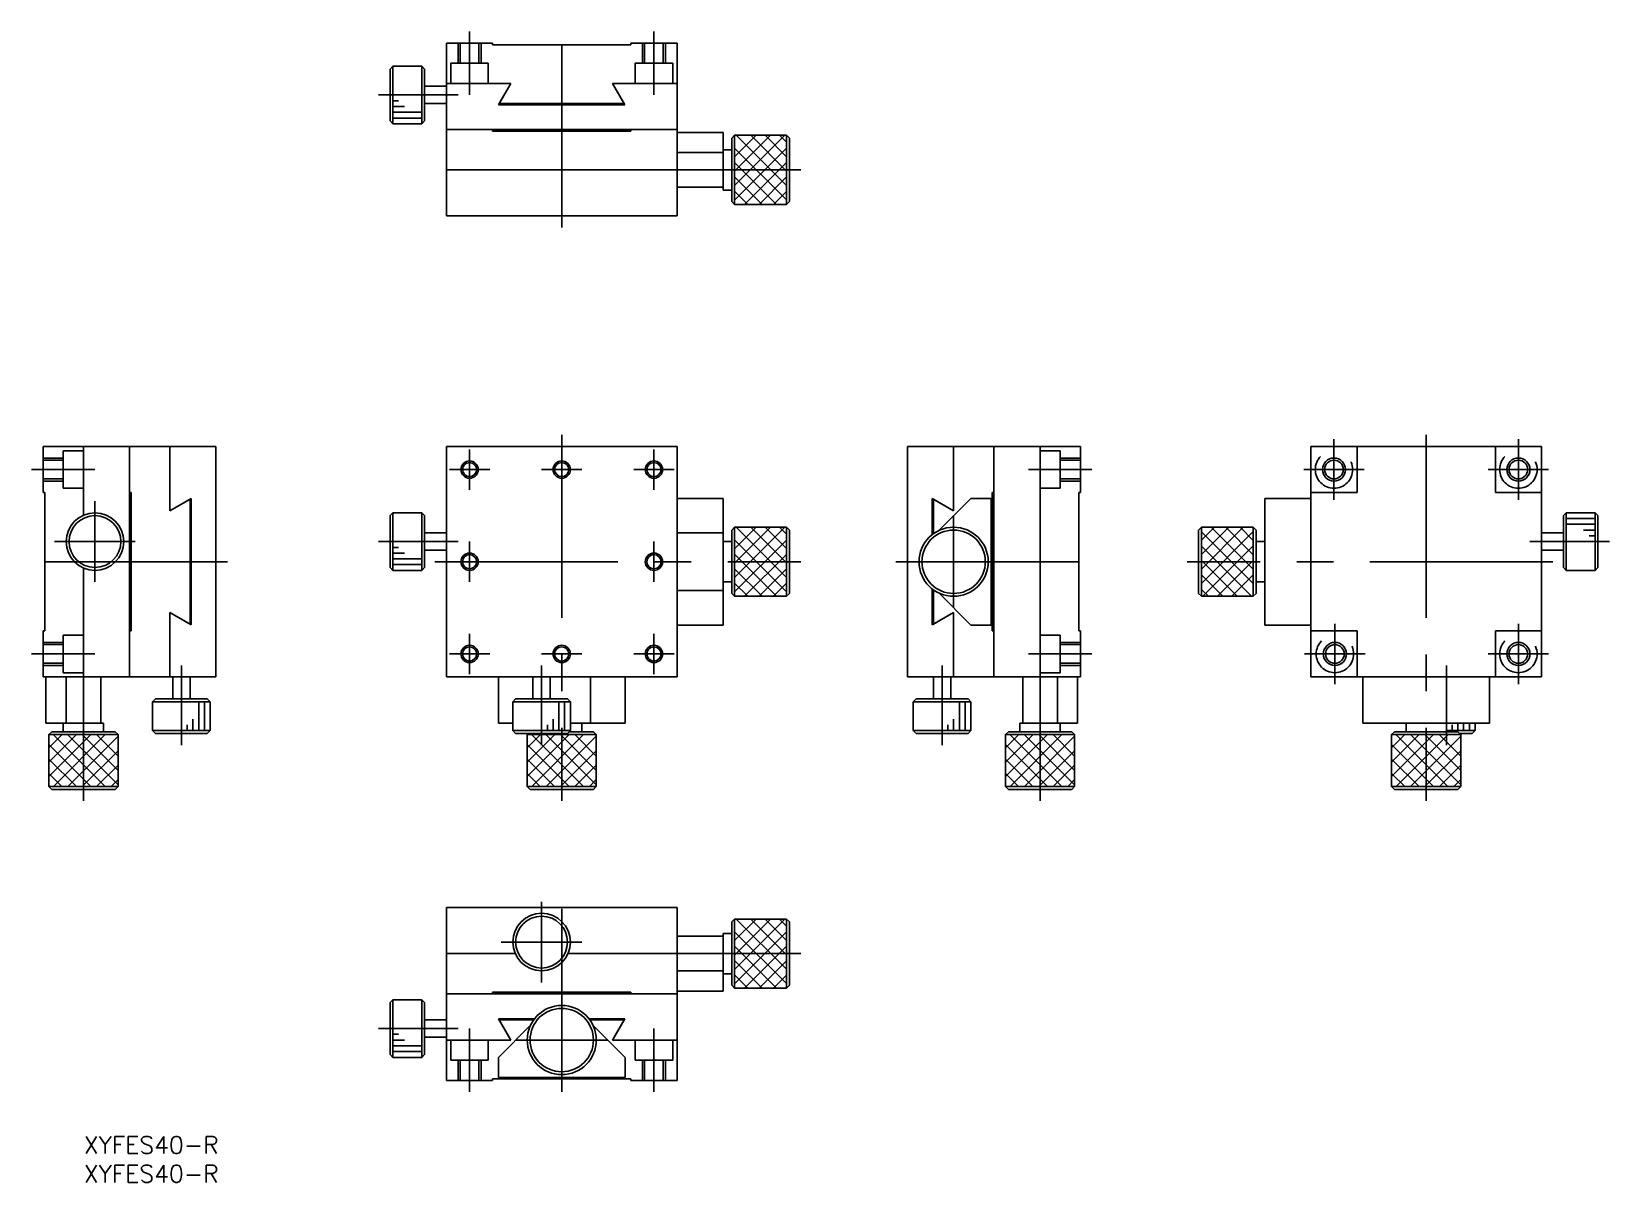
# Model space of a CAD drawing. Extents: x -92 to 182, y -108 to 92.
import ezdxf

# ---------------------------------------------------------------- set-up
doc = ezdxf.new("R2010")
doc.units = 0
doc.linetypes.add('CENTER', pattern=[50.8, 31.75, -6.35, 6.35, -6.35])
doc.linetypes.add('DASHED', pattern=[19.05, 12.7, -6.35])
doc.layers.get('0').update_dxf_attribs({"linetype": 'CONTINUOUS'})
doc.layers.add('CENTER', color=1, linetype='CENTER')
doc.styles.get("Standard").update_dxf_attribs({"font": 'txt.shx', "height": 3, "bigfont": 'bigfont.shx'})

msp = doc.modelspace()

# ---------------------------------------------------------------- linework, layer by layer
at = {"color": 7, "linetype": 'CONTINUOUS'}
for p, q in [((-20, 60), (-20, 90)), ((-20, 90), (-12, 90)), ((-12, 89.7), (-12, 90)), ((-12, 89.7), (12, 89.7)), ((12, 90), (20, 90)), ((12, 89.7), (12, 90)), ((20, 90), (20, 60)), ((-29.3, 86), (-29.8, 85.5)), ((-29.8, 76.5), (-29.8, 85.5)), ((-29.3, 86), (-29.3, 76)), ((-24.3, 86), (-29.3, 86)), ((-24.3, 76), (-24.3, 86)), ((-23.8, 85.5), (-24.3, 86)), ((-23.8, 85.5), (-23.8, 76.5)), ((-20, 82.5), (-23.8, 82.5)), ((-20, 83), (-8.81, 83)), ((-8.81, 83), (-10.95, 79.3)), ((-10.84, 79.5), (-8.81, 83)), ((8.81, 83), (20, 83)), ((8.81, 83), (10.83, 79.5)), ((10.95, 79.3), (8.81, 83)), ((-29.3, 80), (-28.3, 80)), ((-23.8, 79.5), (-20, 79.5)), ((10.83, 79.5), (-10.84, 79.5)), ((-29.3, 79), (-27.3, 79)), ((-29.3, 78), (-24.3, 78)), ((-29.3, 77), (-24.3, 77)), ((-10.95, 79.3), (10.95, 79.3)), ((-29.8, 76.5), (-29.3, 76)), ((-29.3, 76), (-24.3, 76)), ((-24.3, 76), (-23.8, 76.5)), ((20, 75), (-20, 75)), ((-12, 74.7), (-12, 75)), ((-12, 74.7), (12, 74.7)), ((12, 74.7), (12, 75)), ((28, 74.5), (20, 74.5)), ((28, 74.5), (28, 64.5)), ((30, 74), (29.5, 73.5)), ((38.73, 74), (30, 65.26)), ((39, 74), (30, 74)), ((30, 74), (30, 62)), ((33.73, 74), (30, 70.26)), ((36.23, 74), (30, 67.76)), ((39, 65.29), (30.29, 74)), ((39, 67.79), (32.79, 74)), ((39, 70.29), (35.29, 74)), ((39, 72.79), (37.79, 74)), ((39, 62), (39, 74)), ((39.5, 73.5), (39, 74)), ((29.5, 71.5), (28, 71.5)), ((29.5, 62.5), (29.5, 73.5)), ((39, 62.79), (30, 71.79)), ((39, 71.77), (30, 62.76)), ((39.5, 73.5), (39.5, 62.5)), ((28, 71), (20, 71)), ((37.29, 62), (30, 69.29)), ((39, 69.27), (31.73, 62)), ((20, 68), (-20, 68)), ((34.79, 62), (30, 66.79)), ((39, 66.77), (34.23, 62)), ((28, 65), (20, 65)), ((28, 64.5), (29.5, 64.5)), ((32.29, 62), (30, 64.29)), ((39, 64.27), (36.73, 62)), ((29.5, 62.5), (30, 62)), ((30, 62), (39, 62)), ((39, 62), (39.5, 62.5)), ((20, 60), (-20, 60)), ((-90, 20), (-60, 20)), ((-90, 12), (-90, 20)), ((-83, 8.08), (-83, 20)), ((-75, -20), (-75, 20)), ((-68, 8.81), (-68, 20)), ((-60, 20), (-60, -20)), ((20, 20), (-20, 20)), ((-20, 20), (-20, -20)), ((20, 20), (20, -20)), ((90, 20), (60, 20)), ((60, 20), (60, -20)), ((68, 8.81), (68, 20)), ((75, -20), (75, 20)), ((83, -20), (83, 20)), ((90, 12), (90, 20)), ((170, 20), (130, 20)), ((130, -20), (130, 20)), ((138, 20), (138, 12)), ((162, 12), (162, 20)), ((170, -20), (170, 20)), ((-89.7, 12), (-90, 12)), ((-89.7, -12), (-89.7, 12)), ((-74.7, 12), (-75, 12)), ((-74.7, -12), (-74.7, 12)), ((28, 11), (20, 11)), ((28, 11), (28, -11)), ((71, 11), (65.42, 5.41)), ((74.5, 11), (71, 11)), ((74.5, -11), (74.5, 11)), ((74.7, 12), (74.7, -12)), ((74.7, 12), (75, 12)), ((89.7, 12), (89.7, -12)), ((89.7, 12), (90, 12)), ((122, -11), (122, 11)), ((122, 11), (130, 11)), ((138, 12), (130, 12)), ((170, 12), (162, 12)), ((-64.3, 10.95), (-68, 8.81)), ((-68, 8.81), (-64.5, 10.83)), ((-64.5, 10.83), (-64.5, -10.84)), ((-64.3, -10.95), (-64.3, 10.95)), ((-29.3, 8.5), (-29.8, 8)), ((-29.3, 8.5), (-29.3, -1.5)), ((-24.3, 8.5), (-29.3, 8.5)), ((-24.3, -1.5), (-24.3, 8.5)), ((-23.8, 8), (-24.3, 8.5)), ((64.3, 4.72), (64.3, 10.95)), ((64.3, 10.95), (68, 8.81)), ((64.5, 10.83), (64.5, 4.87)), ((68, 8.81), (64.5, 10.83)), ((174.3, 8.5), (173.8, 8)), ((174.3, 8.5), (174.3, -1.5)), ((179.3, 8.5), (174.3, 8.5)), ((179.3, -1.5), (179.3, 8.5)), ((179.8, 8), (179.3, 8.5)), ((-29.8, -1), (-29.8, 8)), ((-23.8, 8), (-23.8, -1)), ((30, 6), (29.5, 5.5)), ((29.5, -5.5), (29.5, 5.5)), ((38.73, 6), (30, -2.74)), ((39, 6), (30, 6)), ((33.73, 6), (30, 2.26)), ((36.23, 6), (30, -0.24)), ((30, 6), (30, -6)), ((39, -2.71), (30.29, 6)), ((39, -0.21), (32.79, 6)), ((39, 2.29), (35.29, 6)), ((39, 4.79), (37.79, 6)), ((39, -6), (39, 6)), ((39.5, 5.5), (39, 6)), ((39.5, 5.5), (39.5, -5.5)), ((111, 6), (110.5, 5.5)), ((110.5, -5.5), (110.5, 5.5)), ((111, -1.27), (118.27, 6)), ((111, 1.23), (115.77, 6)), ((111, 3.73), (113.27, 6)), ((111, 6), (111, -6)), ((120, 6), (111, 6)), ((112.71, 6), (120, -1.29)), ((115.21, 6), (120, 1.21)), ((117.71, 6), (120, 3.71)), ((120, -6), (120, 6)), ((120.5, 5.5), (120, 6)), ((120.5, 5.5), (120.5, -5.5)), ((173.8, -1), (173.8, 8)), ((179.3, 7.5), (174.3, 7.5)), ((179.3, 6.5), (174.3, 6.5)), ((179.3, 5.5), (177.3, 5.5)), ((179.8, 8), (179.8, -1)), ((-20, 5), (-23.8, 5)), ((28, 5), (20, 5)), ((29.5, 3.5), (28, 3.5)), ((39, -5.21), (30, 3.79)), ((39, 3.77), (30, -5.24)), ((111, -3.77), (120, 5.24)), ((111, 5.21), (120, -3.79)), ((122, 3.5), (120.5, 3.5)), ((173.8, 5), (170, 5)), ((179.3, 4.5), (178.3, 4.5)), ((-29.3, 2.5), (-28.3, 2.5)), ((-29.3, 1.5), (-27.3, 1.5)), ((-29.3, 0.5), (-24.3, 0.5)), ((-23.8, 2), (-20, 2)), ((37.29, -6), (30, 1.29)), ((39, 1.27), (31.73, -6)), ((111, 2.71), (119.71, -6)), ((111, 0.21), (117.21, -6)), ((111.27, -6), (120, 2.74)), ((113.77, -6), (120, 0.24)), ((170, 2), (173.8, 2)), ((-83, -20), (-83, -1.08)), ((-29.8, -1), (-29.3, -1.5)), ((-29.3, -0.5), (-24.3, -0.5)), ((-29.3, -1.5), (-24.3, -1.5)), ((-24.3, -1.5), (-23.8, -1)), ((34.79, -6), (30, -1.21)), ((39, -1.23), (34.23, -6)), ((111, -2.29), (114.71, -6)), ((116.27, -6), (120, -2.26)), ((173.8, -1), (174.3, -1.5)), ((174.3, -1.5), (179.3, -1.5)), ((179.3, -1.5), (179.8, -1)), ((28, -5), (20, -5)), ((28, -3.5), (29.5, -3.5)), ((32.29, -6), (30, -3.71)), ((39, -3.73), (36.73, -6)), ((64.3, -10.95), (64.3, -4.72)), ((64.5, -4.87), (64.5, -10.84)), ((65.42, -5.41), (71, -11)), ((111, -4.79), (112.21, -6)), ((120.5, -3.5), (122, -3.5)), ((29.5, -5.5), (30, -6)), ((30, -6), (39, -6)), ((39, -6), (39.5, -5.5)), ((110.5, -5.5), (111, -6)), ((111, -6), (120, -6)), ((120, -6), (120.5, -5.5)), ((-68, -20), (-68, -8.81)), ((-64.5, -10.84), (-68, -8.81)), ((-68, -8.81), (-64.3, -10.95)), ((68, -8.81), (64.3, -10.95)), ((64.5, -10.84), (68, -8.81)), ((68, -20), (68, -8.81)), ((-90, -20), (-90, -12)), ((-89.7, -12), (-90, -12)), ((-74.7, -12), (-75, -12)), ((28, -11), (20, -11)), ((71, -11), (74.5, -11)), ((74.7, -12), (75, -12)), ((89.7, -12), (90, -12)), ((90, -20), (90, -12)), ((122, -11), (130, -11)), ((130, -12), (138, -12)), ((138, -12), (138, -20)), ((162, -20), (162, -12)), ((162, -12), (170, -12)), ((-60, -20), (-90, -20)), ((-89.5, -28), (-89.5, -20)), ((-86, -28), (-86, -20)), ((-80, -28), (-80, -20)), ((-67.5, -20), (-67.5, -23.8)), ((-64.5, -23.8), (-64.5, -20)), ((20, -20), (-20, -20)), ((-11, -28), (-11, -20)), ((-5, -20), (-5, -23.8)), ((-2, -23.8), (-2, -20)), ((5, -28), (5, -20)), ((11, -28), (11, -20)), ((90, -20), (60, -20)), ((64.5, -20), (64.5, -23.8)), ((67.5, -23.8), (67.5, -20)), ((80, -28), (80, -20)), ((86, -28), (86, -20)), ((89.5, -28), (89.5, -20)), ((170, -20), (130, -20)), ((139, -28), (139, -20)), ((161, -28), (161, -20)), ((-70.5, -23.8), (-71, -24.3)), ((-61, -24.3), (-71, -24.3)), ((-71, -24.3), (-71, -29.3)), ((-70.5, -23.8), (-61.5, -23.8)), ((-63, -29.3), (-63, -24.3)), ((-62, -29.3), (-62, -24.3)), ((-61, -24.3), (-61.5, -23.8)), ((-61, -29.3), (-61, -24.3)), ((-8, -23.8), (-8.5, -24.3)), ((1.5, -24.3), (-8.5, -24.3)), ((-8.5, -24.3), (-8.5, -29.3)), ((-8, -23.8), (1, -23.8)), ((-0.5, -29.3), (-0.5, -24.3)), ((0.5, -29.3), (0.5, -24.3)), ((1.5, -24.3), (1, -23.8)), ((1.5, -29.3), (1.5, -24.3)), ((61.5, -23.8), (61, -24.3)), ((71, -24.3), (61, -24.3)), ((61, -24.3), (61, -29.3)), ((61.5, -23.8), (70.5, -23.8)), ((69, -29.3), (69, -24.3)), ((70, -29.3), (70, -24.3)), ((71, -24.3), (70.5, -23.8)), ((71, -29.3), (71, -24.3)), ((-64, -29.3), (-64, -27.3)), ((-1.5, -29.3), (-1.5, -27.3)), ((68, -29.3), (68, -27.3)), ((-79.5, -28), (-89.5, -28)), ((-88.5, -29.5), (-89, -30)), ((-89, -34.79), (-84.21, -30)), ((-89, -37.29), (-81.71, -30)), ((-89, -30), (-89, -39)), ((-77, -30), (-89, -30)), ((-89, -32.29), (-86.71, -30)), ((-88.5, -29.5), (-77.5, -29.5)), ((-79.23, -39), (-88.24, -30)), ((-88.21, -39), (-79.21, -30)), ((-86.5, -28), (-86.5, -29.5)), ((-77, -38.73), (-85.74, -30)), ((-77, -36.23), (-83.24, -30)), ((-77, -33.73), (-80.74, -30)), ((-79.5, -29.5), (-79.5, -28)), ((-77, -30), (-77.5, -29.5)), ((-77, -39), (-77, -30)), ((-71, -29.3), (-61, -29.3)), ((-71, -29.3), (-70.5, -29.8)), ((-61.5, -29.8), (-70.5, -29.8)), ((-65, -29.3), (-65, -28.3)), ((-61.5, -29.8), (-61, -29.3)), ((-8.5, -28), (-11, -28)), ((-8.5, -29.3), (1.5, -29.3)), ((-8.5, -29.3), (-8, -29.8)), ((1, -29.8), (-8, -29.8)), ((-5.8, -29.8), (-6, -30)), ((-6, -34.79), (-1.21, -30)), ((-6, -37.29), (1.29, -30)), ((-6, -30), (-6, -39)), ((6, -30), (-6, -30)), ((-6, -32.29), (-3.71, -30)), ((3.77, -39), (-5.24, -30)), ((-5.21, -39), (3.79, -30)), ((6, -38.73), (-2.74, -30)), ((-2.5, -29.3), (-2.5, -28.3)), ((6, -36.23), (-0.24, -30)), ((1, -29.8), (1.5, -29.3)), ((1.3, -29.5), (5.5, -29.5)), ((11, -28), (1.5, -28)), ((6, -33.73), (2.26, -30)), ((3.5, -29.5), (3.5, -28)), ((6, -30), (5.5, -29.5)), ((6, -39), (6, -30)), ((61, -29.3), (71, -29.3)), ((61, -29.3), (61.5, -29.8)), ((70.5, -29.8), (61.5, -29.8)), ((67, -29.3), (67, -28.3)), ((70.5, -29.8), (71, -29.3)), ((77.5, -29.5), (77, -30)), ((77, -34.79), (81.79, -30)), ((77, -37.29), (84.29, -30)), ((77, -30), (77, -39)), ((89, -30), (77, -30)), ((77, -32.29), (79.29, -30)), ((77.5, -29.5), (88.5, -29.5)), ((86.77, -39), (77.76, -30)), ((77.79, -39), (86.79, -30)), ((89.5, -28), (79.5, -28)), ((79.5, -28), (79.5, -29.5)), ((89, -38.73), (80.26, -30)), ((89, -36.23), (82.76, -30)), ((89, -33.73), (85.26, -30)), ((86.5, -29.5), (86.5, -28)), ((89, -30), (88.5, -29.5)), ((89, -39), (89, -30)), ((161, -28), (139, -28)), ((144.5, -29.5), (144, -30)), ((144, -34.79), (148.79, -30)), ((144, -37.29), (151.29, -30)), ((144, -30), (144, -39)), ((144, -32.29), (146.29, -30)), ((156, -30), (144, -30)), ((144.5, -29.5), (155.5, -29.5)), ((153.77, -39), (144.76, -30)), ((144.79, -39), (153.79, -30)), ((146.5, -28), (146.5, -29.5)), ((156, -38.73), (147.26, -30)), ((156, -36.23), (149.76, -30)), ((156, -33.73), (152.26, -30)), ((153.5, -29.5), (153.5, -28)), ((153.5, -29.3), (158.5, -29.3)), ((154.5, -29.3), (154.5, -28.3)), ((155.5, -29.3), (155.5, -28)), ((156, -30), (155.5, -29.5)), ((158, -29.8), (155.8, -29.8)), ((156, -39), (156, -30)), ((156.5, -29.3), (156.5, -28)), ((157.5, -29.3), (157.5, -28)), ((158, -29.8), (158.5, -29.3)), ((158.5, -29.3), (158.5, -28)), ((-81.73, -39), (-89, -31.73)), ((-85.71, -39), (-77, -30.29)), ((-83.21, -39), (-77, -32.79)), ((1.27, -39), (-6, -31.73)), ((-2.71, -39), (6, -30.29)), ((-0.21, -39), (6, -32.79)), ((84.27, -39), (77, -31.73)), ((80.29, -39), (89, -30.29)), ((82.79, -39), (89, -32.79)), ((151.27, -39), (144, -31.73)), ((147.29, -39), (156, -30.29)), ((149.79, -39), (156, -32.79)), ((-84.23, -39), (-89, -34.23)), ((-80.71, -39), (-77, -35.29)), ((-1.23, -39), (-6, -34.23)), ((2.29, -39), (6, -35.29)), ((81.77, -39), (77, -34.23)), ((85.29, -39), (89, -35.29)), ((148.77, -39), (144, -34.23)), ((152.29, -39), (156, -35.29)), ((-86.73, -39), (-89, -36.73)), ((-78.21, -39), (-77, -37.79)), ((-3.73, -39), (-6, -36.73)), ((4.79, -39), (6, -37.79)), ((79.27, -39), (77, -36.73)), ((87.79, -39), (89, -37.79)), ((146.27, -39), (144, -36.73)), ((154.79, -39), (156, -37.79)), ((-89, -39), (-77, -39)), ((-89, -39), (-88.5, -39.5)), ((-77.5, -39.5), (-88.5, -39.5)), ((-77.5, -39.5), (-77, -39)), ((-6, -39), (6, -39)), ((-6, -39), (-5.5, -39.5)), ((5.5, -39.5), (-5.5, -39.5)), ((5.5, -39.5), (6, -39)), ((77, -39), (89, -39)), ((77, -39), (77.5, -39.5)), ((88.5, -39.5), (77.5, -39.5)), ((88.5, -39.5), (89, -39)), ((144, -39), (156, -39)), ((144, -39), (144.5, -39.5)), ((155.5, -39.5), (144.5, -39.5)), ((155.5, -39.5), (156, -39)), ((20, -60), (-20, -60)), ((-20, -60), (-20, -90)), ((20, -60), (20, -90)), ((30, -62), (29.5, -62.5)), ((29.5, -73.5), (29.5, -62.5)), ((38.73, -62), (30, -70.74)), ((39, -62), (30, -62)), ((33.73, -62), (30, -65.74)), ((36.23, -62), (30, -68.24)), ((30, -62), (30, -74)), ((39, -70.71), (30.29, -62)), ((39, -68.21), (32.79, -62)), ((39, -65.71), (35.29, -62)), ((39, -63.21), (37.79, -62)), ((39, -74), (39, -62)), ((39.5, -62.5), (39, -62)), ((39.5, -62.5), (39.5, -73.5)), ((28, -65), (20, -65)), ((28, -64.5), (28, -74.5)), ((29.5, -64.5), (28, -64.5)), ((39, -73.21), (30, -64.21)), ((39, -64.23), (30, -73.24)), ((-8.08, -68), (-20, -68)), ((20, -68), (1.08, -68)), ((37.29, -74), (30, -66.71)), ((39, -66.73), (31.73, -74)), ((28, -71), (20, -71)), ((34.79, -74), (30, -69.21)), ((39, -69.23), (34.23, -74)), ((28, -71.5), (29.5, -71.5)), ((29.5, -73.5), (30, -74)), ((32.29, -74), (30, -71.71)), ((39, -71.73), (36.73, -74)), ((39, -74), (39.5, -73.5)), ((-29.3, -76), (-29.8, -76.5)), ((-29.8, -85.5), (-29.8, -76.5)), ((-29.3, -76), (-29.3, -86)), ((-24.3, -76), (-29.3, -76)), ((-24.3, -86), (-24.3, -76)), ((-23.8, -76.5), (-24.3, -76)), ((-23.8, -76.5), (-23.8, -85.5)), ((20, -75), (-20, -75)), ((12, -74.7), (-12, -74.7)), ((-12, -74.7), (-12, -75)), ((12, -74.7), (12, -75)), ((28, -74.5), (20, -74.5)), ((30, -74), (39, -74)), ((-8.81, -83), (-10.95, -79.3)), ((-10.95, -79.3), (-4.72, -79.3)), ((4.72, -79.3), (10.95, -79.3)), ((10.95, -79.3), (8.81, -83)), ((-29.3, -82), (-28.3, -82)), ((-20, -79.5), (-23.8, -79.5)), ((-5.41, -80.42), (-11, -86)), ((-10.84, -79.5), (-8.81, -83)), ((-4.87, -79.5), (-10.84, -79.5)), ((10.83, -79.5), (4.87, -79.5)), ((11, -86), (5.41, -80.42)), ((8.81, -83), (10.83, -79.5)), ((-29.3, -83), (-27.3, -83)), ((-29.3, -84), (-24.3, -84)), ((-23.8, -82.5), (-20, -82.5)), ((-20, -83), (-8.81, -83)), ((8.81, -83), (20, -83)), ((-29.8, -85.5), (-29.3, -86)), ((-29.3, -85), (-24.3, -85)), ((-29.3, -86), (-24.3, -86)), ((-24.3, -86), (-23.8, -85.5)), ((-11, -86), (-11, -89.5)), ((11, -89.5), (11, -86)), ((-20, -90), (-12, -90)), ((12, -89.7), (-12, -89.7)), ((-12, -89.7), (-12, -90)), ((-11, -89.5), (11, -89.5)), ((12, -89.7), (12, -90)), ((12, -90), (20, -90))]:
    msp.add_line(p, q, dxfattribs=at)
at = {"color": 3, "linetype": 'DASHED'}
for p, q in [((-18, 86.5), (-18, 90)), ((-17.62, 86.5), (-17.62, 90)), ((-14.38, 86.5), (-14.38, 90)), ((-14, 86.5), (-14, 90)), ((14, 86.5), (14, 90)), ((14.38, 86.5), (14.38, 90)), ((17.62, 86.5), (17.62, 90)), ((18, 86.5), (18, 90)), ((-19.25, 86.5), (-19.25, 83)), ((-19.25, 86.5), (-12.75, 86.5)), ((-12.75, 86.5), (-12.75, 83)), ((12.75, 86.5), (12.75, 83)), ((19.25, 86.5), (12.75, 86.5)), ((19.25, 86.5), (19.25, 83)), ((-86.5, 19.25), (-86.5, 12.75)), ((-86.5, 19.25), (-83, 19.25)), ((86.5, 19.25), (83, 19.25)), ((86.5, 12.75), (86.5, 19.25)), ((-86.5, 18), (-90, 18)), ((-86.5, 17.62), (-90, 17.62)), ((86.5, 18), (90, 18)), ((86.5, 17.62), (90, 17.62)), ((-86.5, 14.38), (-90, 14.38)), ((-86.5, 14), (-90, 14)), ((86.5, 14.38), (90, 14.38)), ((86.5, 14), (90, 14)), ((-86.5, 12.75), (-83, 12.75)), ((86.5, 12.75), (83, 12.75)), ((-86.5, -19.25), (-86.5, -12.75)), ((-86.5, -12.75), (-83, -12.75)), ((86.5, -12.75), (83, -12.75)), ((86.5, -19.25), (86.5, -12.75)), ((-86.5, -14), (-90, -14)), ((-86.5, -14.38), (-90, -14.38)), ((86.5, -14), (90, -14)), ((86.5, -14.38), (90, -14.38)), ((-86.5, -17.62), (-90, -17.62)), ((-86.5, -18), (-90, -18)), ((86.5, -17.62), (90, -17.62)), ((86.5, -18), (90, -18)), ((-86.5, -19.25), (-83, -19.25)), ((86.5, -19.25), (83, -19.25)), ((-19.25, -86.5), (-19.25, -83)), ((-12.75, -86.5), (-12.75, -83)), ((12.75, -86.5), (12.75, -83)), ((19.25, -86.5), (19.25, -83)), ((-19.25, -86.5), (-12.75, -86.5)), ((-18, -86.5), (-18, -90)), ((-17.62, -86.5), (-17.62, -90)), ((-14.38, -86.5), (-14.38, -90)), ((-14, -86.5), (-14, -90)), ((19.25, -86.5), (12.75, -86.5)), ((14, -86.5), (14, -90)), ((14.38, -86.5), (14.38, -90)), ((17.62, -86.5), (17.62, -90)), ((18, -86.5), (18, -90))]:
    msp.add_line(p, q, dxfattribs=at)
for centre in [(134, 16), (166, 16), (134.16, -16), (166, -16)]:
    msp.add_circle(centre, 3.25, dxfattribs=at)
at = {"color": 3, "linetype": 'CONTINUOUS'}
for centre, radius in [((-16, 16), 1.5), ((0, 16), 1.5), ((16, 16), 1.5), ((134, 16), 2), ((166, 16), 2), ((-16, 0), 1.5), ((16, 0), 1.5), ((-16, -16), 1.5), ((0, -16), 1.5), ((16, -16), 1.5), ((134.16, -16), 2), ((166, -16), 2)]:
    msp.add_circle(centre, radius, dxfattribs=at)
at = {"color": 7, "linetype": 'CONTINUOUS'}
for centre, radius in [((-16, 16), 1.23), ((0, 16), 1.23), ((16, 16), 1.23), ((134, 16), 1.62), ((166, 16), 1.62), ((-81, 3.5), 5), ((-81, 3.5), 4.5), ((68, 0), 6), ((68, 0), 5.5), ((-16, 0), 1.23), ((16, 0), 1.23), ((-16, -16), 1.23), ((0, -16), 1.23), ((16, -16), 1.23), ((134.16, -16), 1.62), ((166, -16), 1.62), ((-3.5, -66), 5), ((-3.5, -66), 4.5), ((0, -83), 6), ((0, -83), 5.5)]:
    msp.add_circle(centre, radius, dxfattribs=at)
for centre, radius, start, end in [((0, 83), 6, 215.6853, 218.0731), ((0, 83), 5.5, 219.5212, 222.2779), ((0, 83), 5.5, 317.7221, 320.4788), ((0, 83), 6, 321.9269, 324.3147), ((-68, 0), 6, 51.9269, 54.3147), ((-68, 0), 5.5, 47.7221, 50.4788), ((-68, 0), 5.5, 309.5212, 312.2779), ((-68, 0), 6, 305.6853, 308.0731)]:
    msp.add_arc(centre, radius, start, end, dxfattribs=at)
at = {"layer": 'CENTER', "color": 1, "linetype": 'CENTER'}
for p, q in [((-16, 81), (-16, 92)), ((0, 58), (0, 92)), ((16, 81), (16, 92)), ((-18, 81), (-31.8, 81)), ((18, 68), (41.5, 68)), ((0, 22), (0, -41.5)), ((150, 22), (150, -41.5)), ((-16, 19.5), (-16, 12.5)), ((16, 19.5), (16, 12.5)), ((134, 21.25), (134, 10.75)), ((166, 21.25), (166, 10.75)), ((-81, 16), (-92, 16)), ((-19.5, 16), (-12.5, 16)), ((-3.5, 16), (3.5, 16)), ((12.5, 16), (19.5, 16)), ((81, 16), (92, 16)), ((128.75, 16), (139.25, 16)), ((160.75, 16), (171.25, 16)), ((-81, -3.5), (-81, 10.5)), ((68, -8), (68, 8)), ((-88, 3.5), (-74, 3.5)), ((-18, 3.5), (-31.8, 3.5)), ((-16, 3.5), (-16, -3.5)), ((16, 3.5), (16, -3.5)), ((168, 3.5), (181.8, 3.5)), ((-58, 0), (-92, 0)), ((-22, 0), (41.5, 0)), ((58, 0), (92, 0)), ((172, 0), (108.5, 0)), ((134.16, -10.75), (134.16, -21.25)), ((166, -10.75), (166, -21.25)), ((-16, -12.5), (-16, -19.5)), ((16, -12.5), (16, -19.5)), ((-81, -16), (-92, -16)), ((-19.5, -16), (-12.5, -16)), ((-3.5, -16), (3.5, -16)), ((12.5, -16), (19.5, -16)), ((81, -16), (92, -16)), ((128.91, -16), (139.41, -16)), ((160.75, -16), (171.25, -16)), ((-83, -18), (-83, -41.5)), ((-66, -18), (-66, -31.8)), ((-3.5, -18), (-3.5, -31.8)), ((66, -18), (66, -31.8)), ((83, -18), (83, -41.5)), ((153.5, -18), (153.5, -31.8)), ((-3.5, -73), (-3.5, -59)), ((0, -92), (0, -58)), ((-10.5, -66), (3.5, -66)), ((18, -68), (41.5, -68)), ((-18, -81), (-31.8, -81)), ((-16, -81), (-16, -92)), ((16, -81), (16, -92)), ((-8, -83), (8, -83))]:
    msp.add_line(p, q, dxfattribs=at)

# ---------------------------------------------------------------- texts
at = {"color": 7, "linetype": 'CONTINUOUS'}
for p in [(-82.93, -102.71), (-82.93, -107.71)]:
    msp.add_text('XYFES40-R', height=3, dxfattribs=at).set_placement(p)

doc.saveas('drawing.dxf')
